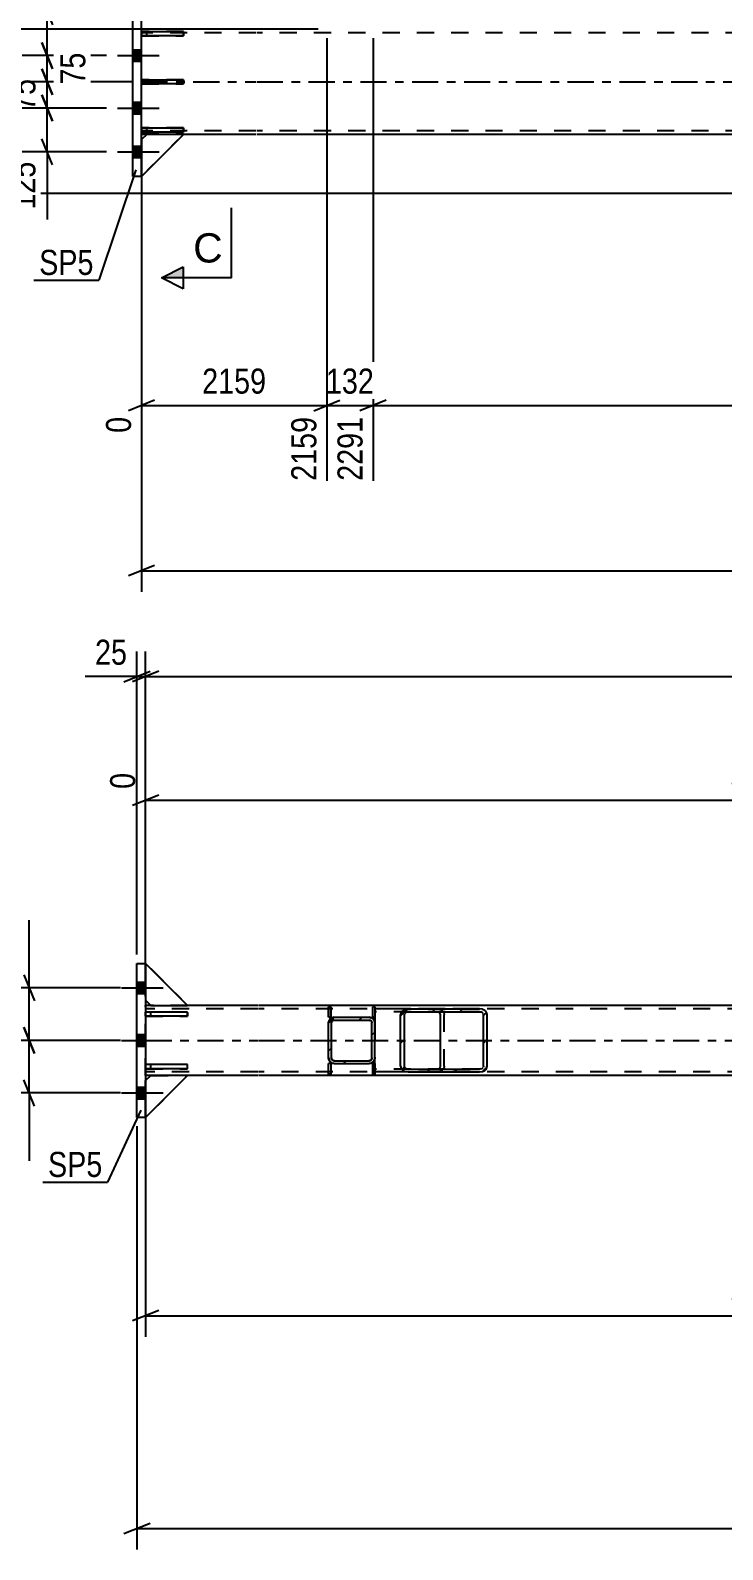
# Model space of a CAD drawing. Header units: millimetres. Extents: x 0 to 1189, y 0 to 841.
# Drawn here: x 90 to 169, y 384.8 to 558.3 of the extents above; entities that cross this region are included whole.
import ezdxf

# ---------------------------------------------------------------- set-up
doc = ezdxf.new("R2010")
doc.units = ezdxf.units.MM
doc.linetypes.add('DXK_LINE_DOT2', pattern=[3.9198, 1.9599, -1.9599])
doc.linetypes.add('DXK_LINE_DOT3', pattern=[5.9187, 2.979, -0.9799, 0.9799, -0.9799])
doc.styles.add('Arial', font='ARIAL.TTF', dxfattribs={"height": 0.2})
doc.styles.add('Arial Narrow', font='ARIALN.TTF', dxfattribs={"height": 0.2})

# ---------------------------------------------------------------- blocks, each defined once
blk = doc.blocks.new('Part-761554296-4693 - 4678')
at = {"color": 7, "linetype": 'DXK_LINE_DOT2'}
for p, q in [((107.45, 552.69), (102.65, 552.69)), ((102.65, 552.69), (102.65, 552.21)), ((102.65, 552.21), (107.45, 552.21)), ((103.25, 552.21), (103.25, 552.69)), ((107.45, 552.21), (107.45, 552.69))]:
    blk.add_line(p, q, dxfattribs=at)
blk = doc.blocks.new('Part-761554296-4692 - 4678')
at = {"color": 7, "linetype": 'DXK_LINE_DOT2'}
for p, q in [((107.45, 558.19), (102.65, 558.19)), ((102.65, 558.19), (102.65, 557.71)), ((102.65, 557.71), (107.45, 557.71)), ((103.25, 557.71), (103.25, 558.19)), ((107.45, 557.71), (107.45, 558.19))]:
    blk.add_line(p, q, dxfattribs=at)
blk = doc.blocks.new('Part-761554296-4782 - 4678')
at = {"color": 7, "linetype": 'DXK_LINE_DOT2'}
for p, q in [((103.25, 546.45), (102.65, 545.85)), ((102.65, 541.65), (107.45, 546.45)), ((102.65, 545.85), (102.65, 541.65)), ((107.45, 546.45), (103.25, 546.45))]:
    blk.add_line(p, q, dxfattribs=at)
blk = doc.blocks.new('Part-761554296-4783 - 4678')
at = {"color": 2, "linetype": 'Continuous'}
for p, q in [((103.25, 546.45), (102.65, 545.85)), ((102.65, 541.65), (107.45, 546.45)), ((102.65, 545.85), (102.65, 541.65)), ((107.45, 546.45), (103.25, 546.45))]:
    blk.add_line(p, q, dxfattribs=at)
blk = doc.blocks.new('Part-761554296-4732 - 4678')
at = {"color": 2, "linetype": 'Continuous'}
for p, q in [((101.65, 541.65), (101.65, 563.25)), ((102.65, 563.25), (101.65, 563.25)), ((102.65, 541.65), (102.65, 563.25)), ((102.65, 541.65), (101.65, 541.65))]:
    blk.add_line(p, q, dxfattribs=at)
blk = doc.blocks.new('Part-761554296-4809 - 4678')
at = {"color": 2, "linetype": 'Continuous'}
for p, q in [((102.65, 552.21), (102.65, 552.69)), ((102.65, 552.69), (107.45, 552.69)), ((107.45, 552.21), (102.65, 552.21)), ((107.45, 552.69), (107.45, 552.21))]:
    blk.add_line(p, q, dxfattribs=at)
at = {"color": 7, "linetype": 'DXK_LINE_DOT2'}
blk.add_line((103.25, 552.21), (103.25, 552.69), dxfattribs=at)
blk = doc.blocks.new('Part-761554296-4810 - 4678')
at = {"color": 2, "linetype": 'Continuous'}
for p, q in [((102.65, 557.71), (102.65, 558.19)), ((102.65, 558.19), (107.45, 558.19)), ((107.45, 557.71), (102.65, 557.71)), ((107.45, 558.19), (107.45, 557.71))]:
    blk.add_line(p, q, dxfattribs=at)
at = {"color": 7, "linetype": 'DXK_LINE_DOT2'}
blk.add_line((103.25, 557.71), (103.25, 558.19), dxfattribs=at)
blk = doc.blocks.new('Part-761554296-4774 - 4678')
at = {"color": 2, "linetype": 'Continuous'}
for p, q in [((102.65, 546.71), (102.65, 547.19)), ((102.65, 547.19), (107.45, 547.19)), ((107.45, 546.71), (102.65, 546.71)), ((107.45, 547.19), (107.45, 546.71))]:
    blk.add_line(p, q, dxfattribs=at)
at = {"color": 7, "linetype": 'DXK_LINE_DOT2'}
blk.add_line((103.25, 546.71), (103.25, 547.19), dxfattribs=at)
blk = doc.blocks.new('Part-761554296-4811 - 4678')
at = {"color": 7, "linetype": 'DXK_LINE_DOT2'}
for p, q in [((107.45, 547.19), (102.65, 547.19)), ((102.65, 547.19), (102.65, 546.71)), ((102.65, 546.71), (107.45, 546.71)), ((103.25, 546.71), (103.25, 547.19)), ((107.45, 546.71), (107.45, 547.19))]:
    blk.add_line(p, q, dxfattribs=at)
blk = doc.blocks.new('Bolt-761554296-5102 - 4678')
at = {"linetype": 'Continuous'}
for points in [[(101.65, 561.11), (101.65, 559.79), (102.65, 559.79), (102.65, 561.11)], [(101.65, 561.11), (101.65, 559.79), (102.65, 559.79), (102.65, 561.11)], [(101.65, 561.11), (101.65, 559.79), (102.65, 559.79), (102.65, 561.11)], [(101.65, 556.11), (101.65, 554.79), (102.65, 554.79), (102.65, 556.11)], [(101.65, 556.11), (101.65, 554.79), (102.65, 554.79), (102.65, 556.11)], [(101.65, 550.11), (101.65, 548.79), (102.65, 548.79), (102.65, 550.11)], [(101.65, 550.11), (101.65, 548.79), (102.65, 548.79), (102.65, 550.11)], [(101.65, 545.11), (101.65, 543.79), (102.65, 543.79), (102.65, 545.11)], [(101.65, 545.11), (101.65, 543.79), (102.65, 543.79), (102.65, 545.11)], [(101.65, 545.11), (101.65, 543.79), (102.65, 543.79), (102.65, 545.11)]]:
    blk.add_hatch(color=1, dxfattribs=at).paths.add_polyline_path(points)
at = {"color": 1, "linetype": 'Continuous'}
for p, q in [((101.65, 561.11), (102.65, 561.11)), ((101.65, 561.11), (102.65, 561.11)), ((101.65, 561.11), (102.65, 561.11)), ((99.89, 560.45), (104.65, 560.45)), ((99.89, 560.45), (104.65, 560.45)), ((99.89, 560.45), (104.65, 560.45)), ((101.65, 559.79), (102.65, 559.79)), ((101.65, 559.79), (102.65, 559.79)), ((101.65, 559.79), (102.65, 559.79)), ((99.89, 555.45), (104.65, 555.45)), ((99.89, 555.45), (104.65, 555.45)), ((101.65, 556.11), (102.65, 556.11)), ((101.65, 556.11), (102.65, 556.11)), ((101.65, 554.79), (102.65, 554.79)), ((101.65, 554.79), (102.65, 554.79)), ((99.89, 549.45), (104.65, 549.45)), ((99.89, 549.45), (104.65, 549.45)), ((101.65, 550.11), (102.65, 550.11)), ((101.65, 550.11), (102.65, 550.11)), ((101.65, 548.79), (102.65, 548.79)), ((101.65, 548.79), (102.65, 548.79)), ((101.65, 545.11), (102.65, 545.11)), ((101.65, 545.11), (102.65, 545.11)), ((101.65, 545.11), (102.65, 545.11)), ((99.89, 544.45), (104.65, 544.45)), ((99.89, 544.45), (104.65, 544.45)), ((99.89, 544.45), (104.65, 544.45)), ((101.65, 543.79), (102.65, 543.79)), ((101.65, 543.79), (102.65, 543.79)), ((101.65, 543.79), (102.65, 543.79))]:
    blk.add_line(p, q, dxfattribs=at)
blk = doc.blocks.new('Part-761554296-5138 - 4678')
at = {"color": 7, "linetype": 'DXK_LINE_DOT2'}
for p, q in [((102.65, 546.45), (102.65, 558.45)), ((115.72, 558.05), (102.65, 558.05)), ((1045.46, 558.05), (115.82, 558.05)), ((115.72, 546.85), (102.65, 546.85)), ((1045.46, 546.85), (115.82, 546.85)), ((107.45, 546.45), (103.25, 546.45))]:
    blk.add_line(p, q, dxfattribs=at)
at = {"color": 7, "linetype": 'DXK_LINE_DOT3'}
for p, q in [((102.65, 552.45), (115.72, 552.45)), ((115.82, 552.45), (1045.46, 552.45))]:
    blk.add_line(p, q, dxfattribs=at)
at = {"color": 2, "linetype": 'Continuous'}
for p, q in [((103.25, 546.45), (102.65, 546.45)), ((115.72, 546.45), (107.45, 546.45)), ((239.97, 546.45), (115.82, 546.45))]:
    blk.add_line(p, q, dxfattribs=at)
blk = doc.blocks.new('Part-761554296-3671 - 3595')
at = {"color": 2, "linetype": 'Continuous'}
for p, q in [((107.92, 446.19), (103.12, 446.19)), ((103.12, 445.71), (103.12, 446.19)), ((107.92, 446.15), (107.92, 446.19)), ((107.92, 446.15), (107.92, 445.71)), ((107.92, 445.71), (103.12, 445.71))]:
    blk.add_line(p, q, dxfattribs=at)
at = {"color": 7, "linetype": 'DXK_LINE_DOT2'}
for p, q in [((103.72, 445.71), (103.72, 446.19)), ((107.92, 446.15), (107.92, 446.15))]:
    blk.add_line(p, q, dxfattribs=at)
blk = doc.blocks.new('Part-761554296-3674 - 3595')
at = {"color": 2, "linetype": 'Continuous'}
for p, q in [((107.92, 440.19), (103.12, 440.19)), ((103.12, 439.71), (103.12, 440.19)), ((107.92, 439.71), (103.12, 439.71)), ((107.92, 439.75), (107.92, 440.19)), ((107.92, 439.71), (107.92, 439.75))]:
    blk.add_line(p, q, dxfattribs=at)
at = {"color": 7, "linetype": 'DXK_LINE_DOT2'}
for p, q in [((103.72, 439.71), (103.72, 440.19)), ((107.92, 439.75), (107.92, 439.75))]:
    blk.add_line(p, q, dxfattribs=at)
blk = doc.blocks.new('Part-761554296-3677 - 3595')
at = {"color": 7, "linetype": 'DXK_LINE_DOT2'}
for p, q in [((103.12, 438.35), (103.72, 438.95)), ((107.92, 438.95), (103.12, 434.15)), ((103.12, 434.15), (103.12, 438.35)), ((103.72, 438.95), (107.92, 438.95))]:
    blk.add_line(p, q, dxfattribs=at)
blk = doc.blocks.new('Bolt-761554296-3678 - 3595')
at = {"linetype": 'Continuous'}
for points in [[(103.12, 448.29), (103.12, 449.61), (102.12, 449.61), (102.12, 448.29)], [(103.12, 448.29), (103.12, 449.61), (102.12, 449.61), (102.12, 448.29)], [(103.12, 448.29), (103.12, 449.61), (102.12, 449.61), (102.12, 448.29)], [(103.12, 448.29), (103.12, 449.61), (102.12, 449.61), (102.12, 448.29)], [(103.12, 442.29), (103.12, 443.61), (102.12, 443.61), (102.12, 442.29)], [(103.12, 442.29), (103.12, 443.61), (102.12, 443.61), (102.12, 442.29)], [(103.12, 436.29), (103.12, 437.61), (102.12, 437.61), (102.12, 436.29)], [(103.12, 436.29), (103.12, 437.61), (102.12, 437.61), (102.12, 436.29)], [(103.12, 436.29), (103.12, 437.61), (102.12, 437.61), (102.12, 436.29)], [(103.12, 436.29), (103.12, 437.61), (102.12, 437.61), (102.12, 436.29)]]:
    blk.add_hatch(color=1, dxfattribs=at).paths.add_polyline_path(points)
at = {"color": 1, "linetype": 'Continuous'}
for p, q in [((102.12, 449.61), (103.12, 449.61)), ((102.12, 449.61), (103.12, 449.61)), ((102.12, 449.61), (103.12, 449.61)), ((102.12, 449.61), (103.12, 449.61)), ((100.36, 448.95), (105.12, 448.95)), ((100.36, 448.95), (105.12, 448.95)), ((100.36, 448.95), (105.12, 448.95)), ((100.36, 448.95), (105.12, 448.95)), ((102.12, 448.29), (103.12, 448.29)), ((102.12, 448.29), (103.12, 448.29)), ((102.12, 448.29), (103.12, 448.29)), ((102.12, 448.29), (103.12, 448.29)), ((100.36, 442.95), (105.12, 442.95)), ((100.36, 442.95), (105.12, 442.95)), ((102.12, 443.61), (103.12, 443.61)), ((102.12, 443.61), (103.12, 443.61)), ((102.12, 442.29), (103.12, 442.29)), ((102.12, 442.29), (103.12, 442.29)), ((102.12, 437.61), (103.12, 437.61)), ((102.12, 437.61), (103.12, 437.61)), ((102.12, 437.61), (103.12, 437.61)), ((102.12, 437.61), (103.12, 437.61)), ((100.36, 436.95), (105.12, 436.95)), ((100.36, 436.95), (105.12, 436.95)), ((100.36, 436.95), (105.12, 436.95)), ((100.36, 436.95), (105.12, 436.95)), ((102.12, 436.29), (103.12, 436.29)), ((102.12, 436.29), (103.12, 436.29)), ((102.12, 436.29), (103.12, 436.29)), ((102.12, 436.29), (103.12, 436.29))]:
    blk.add_line(p, q, dxfattribs=at)
blk = doc.blocks.new('Part-761554296-3750 - 3595')
at = {"color": 2, "linetype": 'Continuous'}
for p, q in [((129.06, 440.31), (129.06, 440.31)), ((129.06, 439.11), (129.06, 440.31)), ((129.3, 440.31), (129.06, 440.31)), ((129.06, 439.11), (129.06, 439.11)), ((129.06, 439.11), (129.3, 439.11)), ((129.3, 440.31), (129.3, 440.31)), ((129.3, 440.31), (129.3, 439.11)), ((129.3, 439.11), (129.3, 439.11))]:
    blk.add_line(p, q, dxfattribs=at)
at = {"color": 7, "linetype": 'DXK_LINE_DOT2'}
for p, q in [((129.06, 439.11), (129.06, 440.31)), ((129.3, 439.11), (129.3, 440.31))]:
    blk.add_line(p, q, dxfattribs=at)
blk = doc.blocks.new('Part-761554296-3751 - 3595')
at = {"color": 2, "linetype": 'Continuous'}
for p, q in [((129.06, 446.79), (129.06, 446.79)), ((129.3, 446.79), (129.06, 446.79)), ((129.06, 445.59), (129.06, 446.79)), ((129.3, 446.79), (129.3, 446.79)), ((129.3, 446.79), (129.3, 445.59)), ((129.06, 445.59), (129.06, 445.59)), ((129.3, 445.59), (129.06, 445.59)), ((129.3, 445.59), (129.3, 445.59))]:
    blk.add_line(p, q, dxfattribs=at)
at = {"color": 7, "linetype": 'DXK_LINE_DOT2'}
for p, q in [((129.06, 445.59), (129.06, 446.79)), ((129.3, 446.79), (129.3, 445.59))]:
    blk.add_line(p, q, dxfattribs=at)
blk = doc.blocks.new('Part-761554296-3629 - 3595')
at = {"color": 7, "linetype": 'DXK_LINE_DOT2'}
for p, q in [((107.92, 446.19), (103.12, 446.19)), ((103.12, 446.19), (103.12, 445.71)), ((103.72, 445.71), (103.72, 446.19)), ((107.92, 445.71), (107.92, 446.19)), ((103.12, 445.71), (107.92, 445.71))]:
    blk.add_line(p, q, dxfattribs=at)
blk = doc.blocks.new('Part-761554296-3632 - 3595')
at = {"color": 7, "linetype": 'DXK_LINE_DOT2'}
for p, q in [((107.92, 440.19), (103.12, 440.19)), ((103.12, 440.19), (103.12, 439.71)), ((103.12, 439.71), (107.92, 439.71)), ((103.72, 439.71), (103.72, 440.19)), ((107.92, 439.71), (107.92, 440.19))]:
    blk.add_line(p, q, dxfattribs=at)
blk = doc.blocks.new('Part-761554296-3646 - 3595')
at = {"color": 7, "linetype": 'DXK_LINE_DOT2'}
for p, q in [((103.12, 438.35), (103.72, 438.95)), ((107.92, 438.95), (103.12, 434.15)), ((103.12, 434.15), (103.12, 438.35)), ((103.72, 438.95), (107.92, 438.95))]:
    blk.add_line(p, q, dxfattribs=at)
blk = doc.blocks.new('Part-761554296-3649 - 3595')
at = {"color": 2, "linetype": 'Continuous'}
for p, q in [((103.12, 438.35), (103.72, 438.95)), ((107.92, 438.95), (103.12, 434.15)), ((103.12, 434.15), (103.12, 438.35)), ((107.92, 438.95), (103.72, 438.95))]:
    blk.add_line(p, q, dxfattribs=at)
blk = doc.blocks.new('Part-761554296-3688 - 3595')
at = {"color": 2, "linetype": 'Continuous'}
for p, q in [((103.72, 446.95), (103.12, 446.95)), ((115.92, 446.95), (107.92, 446.95)), ((1045.66, 446.95), (116.02, 446.95)), ((103.72, 438.95), (103.12, 438.95)), ((115.92, 438.95), (107.92, 438.95)), ((1040.86, 438.95), (116.02, 438.95))]:
    blk.add_line(p, q, dxfattribs=at)
at = {"color": 7, "linetype": 'DXK_LINE_DOT2'}
for p, q in [((103.12, 438.95), (103.12, 446.95)), ((115.92, 446.55), (103.12, 446.55)), ((107.92, 446.95), (103.72, 446.95)), ((1045.66, 446.55), (116.02, 446.55)), ((115.92, 439.35), (103.12, 439.35)), ((1045.66, 439.35), (116.02, 439.35)), ((107.92, 438.95), (103.72, 438.95))]:
    blk.add_line(p, q, dxfattribs=at)
at = {"color": 7, "linetype": 'DXK_LINE_DOT3'}
for p, q in [((103.12, 442.95), (115.92, 442.95)), ((116.02, 442.95), (1045.66, 442.95))]:
    blk.add_line(p, q, dxfattribs=at)
blk = doc.blocks.new('Part-761554296-3698 - 3595')
at = {"color": 2, "linetype": 'Continuous'}
for p, q in [((107.92, 446.95), (103.12, 451.75)), ((103.12, 451.75), (103.12, 447.55)), ((103.12, 447.55), (103.72, 446.95)), ((103.72, 446.95), (107.92, 446.95))]:
    blk.add_line(p, q, dxfattribs=at)
blk = doc.blocks.new('Part-761554296-3749 - 3595')
at = {"color": 2, "linetype": 'Continuous'}
for p, q in [((124.02, 445.59), (124.02, 446.79)), ((124.02, 446.79), (124.26, 446.79)), ((124.26, 446.79), (124.26, 445.59)), ((124.26, 445.59), (124.26, 446.79)), ((124.26, 445.59), (124.02, 445.59))]:
    blk.add_line(p, q, dxfattribs=at)
at = {"color": 7, "linetype": 'DXK_LINE_DOT2'}
for p, q in [((124.02, 445.59), (124.02, 446.79)), ((124.26, 446.79), (124.26, 446.79)), ((124.26, 445.59), (124.26, 445.59))]:
    blk.add_line(p, q, dxfattribs=at)
blk = doc.blocks.new('Part-761554296-3758 - 3595')
at = {"color": 7, "linetype": 'DXK_LINE_DOT2'}
for p, q in [((107.92, 446.95), (103.12, 451.75)), ((103.12, 451.75), (103.12, 447.55)), ((103.12, 447.55), (103.72, 446.95)), ((103.72, 446.95), (107.92, 446.95))]:
    blk.add_line(p, q, dxfattribs=at)
blk = doc.blocks.new('Part-761554296-3761 - 3595')
at = {"color": 7, "linetype": 'DXK_LINE_DOT2'}
for p, q in [((107.92, 446.95), (103.12, 451.75)), ((103.12, 451.75), (103.12, 447.55)), ((103.12, 447.55), (103.72, 446.95)), ((103.72, 446.95), (107.92, 446.95))]:
    blk.add_line(p, q, dxfattribs=at)
blk = doc.blocks.new('Part-761554296-3789 - 3595')
at = {"color": 2, "linetype": 'Continuous'}
for p, q in [((124.02, 439.11), (124.02, 440.31)), ((124.26, 440.31), (124.02, 440.31)), ((124.26, 439.11), (124.02, 439.11)), ((124.26, 440.31), (124.26, 439.11)), ((124.26, 440.31), (124.26, 439.11))]:
    blk.add_line(p, q, dxfattribs=at)
at = {"color": 7, "linetype": 'DXK_LINE_DOT2'}
for p, q in [((124.02, 439.11), (124.02, 440.31)), ((124.26, 440.31), (124.26, 440.31)), ((124.26, 439.11), (124.26, 439.11))]:
    blk.add_line(p, q, dxfattribs=at)
blk = doc.blocks.new('Part-761554296-3798 - 3595')
at = {"color": 2, "linetype": 'Continuous'}
for p, q in [((102.12, 451.75), (103.12, 451.75)), ((102.12, 434.15), (102.12, 451.75)), ((103.12, 451.75), (103.12, 434.15)), ((103.12, 434.15), (102.12, 434.15))]:
    blk.add_line(p, q, dxfattribs=at)
blk = doc.blocks.new('Part-761554296-3800 - 3595')
at = {"linetype": 'Continuous'}
h = blk.add_hatch(dxfattribs=at)
h.set_pattern_fill('', scale=0.7, style=0, pattern_type=0)
h.set_pattern_definition([(45, (141.5957, 439.3952), (-1.57154, 1.57154), [])])
h.paths.add_polyline_path([(141.26, 439.35), (141.6, 439.4), (141.88, 439.53), (142.07, 439.74), (142.14, 439.99), (142.14, 445.91), (142.07, 446.15), (141.88, 446.36), (141.6, 446.5), (141.26, 446.55), (133.13, 446.55), (132.8, 446.5), (132.51, 446.36), (132.32, 446.15), (132.25, 445.91), (132.25, 439.99), (132.32, 439.74), (132.51, 439.53), (132.8, 439.4), (133.13, 439.35)])
h.paths.add_polyline_path([(132.96, 439.69), (132.82, 439.76), (132.73, 439.86), (132.69, 439.99), (132.69, 445.91), (132.73, 446.03), (132.82, 446.13), (132.96, 446.2), (133.13, 446.23), (141.26, 446.23), (141.43, 446.2), (141.57, 446.13), (141.67, 446.03), (141.7, 445.91), (141.7, 439.99), (141.67, 439.86), (141.57, 439.76), (141.43, 439.69), (141.26, 439.67), (133.13, 439.67)])
at = {"color": 2, "linetype": 'Continuous'}
for p, q in [((133.13, 446.55), (129.3, 446.55)), ((132.32, 446.15), (132.25, 445.91)), ((132.69, 445.91), (132.73, 446.03)), ((133.13, 446.55), (132.8, 446.5)), ((132.96, 446.2), (133.13, 446.23)), ((133.13, 446.55), (141.26, 446.55)), ((133.13, 446.23), (141.26, 446.23)), ((136.53, 446.2), (136.36, 446.23)), ((136.8, 445.91), (136.77, 446.03)), ((141.6, 446.5), (141.26, 446.55)), ((141.26, 446.23), (141.43, 446.2)), ((141.67, 446.03), (141.7, 445.91)), ((142.14, 445.91), (142.07, 446.15)), ((129.3, 445.59), (129.3, 444.95)), ((132.25, 439.99), (132.25, 445.91)), ((132.69, 439.99), (132.69, 445.91)), ((136.8, 439.99), (136.8, 445.91)), ((141.7, 439.99), (141.7, 445.91)), ((142.14, 439.99), (142.14, 445.91)), ((129.3, 440.31), (129.3, 440.95)), ((133.13, 439.35), (129.3, 439.35)), ((132.25, 439.99), (132.32, 439.74)), ((132.73, 439.86), (132.69, 439.99)), ((132.8, 439.4), (133.13, 439.35)), ((133.13, 439.67), (132.96, 439.69)), ((133.13, 439.67), (141.26, 439.67)), ((133.13, 439.35), (141.26, 439.35)), ((136.36, 439.67), (136.53, 439.69)), ((136.77, 439.86), (136.8, 439.99)), ((141.43, 439.69), (141.26, 439.67)), ((141.26, 439.35), (141.6, 439.4)), ((141.7, 439.99), (141.67, 439.86)), ((142.07, 439.74), (142.14, 439.99))]:
    blk.add_line(p, q, dxfattribs=at)
at = {"color": 7, "linetype": 'DXK_LINE_DOT2'}
for p, q in [((129.3, 446.55), (129.3, 445.59)), ((141.26, 446.23), (129.3, 446.23)), ((141.26, 446.55), (133.13, 446.55)), ((136.36, 446.55), (136.7, 446.5)), ((137.18, 446.15), (137.24, 445.91)), ((129.3, 444.95), (129.3, 440.95)), ((137.24, 439.99), (137.24, 445.91)), ((129.3, 439.99), (129.3, 440.31)), ((129.3, 439.35), (129.3, 439.99)), ((141.26, 439.67), (129.3, 439.67)), ((136.36, 439.35), (133.13, 439.35)), ((136.7, 439.4), (136.36, 439.35)), ((136.36, 439.35), (141.26, 439.35)), ((137.24, 439.99), (137.18, 439.74))]:
    blk.add_line(p, q, dxfattribs=at)
at = {"color": 2, "linetype": 'Continuous'}
for centre, radius, start, end in [((133, 445.72), 0.802, 104.5547, 147.5895), ((133.07, 445.81), 0.401, 104.5547, 147.5895), ((136.43, 445.81), 0.401, 32.4105, 75.4453), ((141.33, 445.81), 0.401, 32.4105, 75.4453), ((141.39, 445.72), 0.802, 32.4105, 75.4453), ((133, 440.17), 0.802, 212.4105, 255.4453), ((133.07, 440.08), 0.401, 212.4105, 255.4453), ((136.43, 440.08), 0.401, 284.5547, 327.5895), ((141.33, 440.08), 0.401, 284.5547, 327.5895), ((141.39, 440.17), 0.802, 284.5547, 327.5895)]:
    blk.add_arc(centre, radius, start, end, dxfattribs=at)
at = {"color": 7, "linetype": 'DXK_LINE_DOT2'}
for centre, start, end in [((136.5, 445.72), 32.4105, 75.4453), ((136.5, 440.17), 284.5547, 327.5895)]:
    blk.add_arc(centre, 0.802, start, end, dxfattribs=at)
blk = doc.blocks.new('Part-761554296-3814 - 3595')
at = {"linetype": 'Continuous'}
h = blk.add_hatch(dxfattribs=at)
h.set_pattern_fill('', scale=0.7, style=0, pattern_type=0)
h.set_pattern_definition([(45, (128.9039, 440.3552), (-1.57154, 1.57154), [])])
h.paths.add_polyline_path([(128.66, 440.31), (128.9, 440.36), (129.11, 440.49), (129.25, 440.7), (129.3, 440.95), (129.3, 444.95), (129.25, 445.19), (129.11, 445.4), (128.9, 445.54), (128.66, 445.59), (124.66, 445.59), (124.41, 445.54), (124.21, 445.4), (124.07, 445.19), (124.02, 444.95), (124.02, 440.95), (124.07, 440.7), (124.21, 440.49), (124.41, 440.36), (124.66, 440.31)])
h.paths.add_polyline_path([(124.54, 440.65), (124.43, 440.72), (124.36, 440.82), (124.34, 440.95), (124.34, 444.95), (124.36, 445.07), (124.43, 445.17), (124.54, 445.24), (124.66, 445.27), (128.66, 445.27), (128.78, 445.24), (128.89, 445.17), (128.95, 445.07), (128.98, 444.95), (128.98, 440.95), (128.95, 440.82), (128.89, 440.72), (128.78, 440.65), (128.66, 440.63), (124.66, 440.63)])
at = {"color": 7, "linetype": 'DXK_LINE_DOT2'}
for p, q in [((124.02, 444.95), (124.07, 445.19)), ((124.02, 440.95), (124.02, 444.95)), ((124.36, 445.07), (124.34, 444.95)), ((124.34, 440.95), (124.34, 444.95)), ((124.41, 445.54), (124.66, 445.59)), ((124.66, 445.27), (124.54, 445.24)), ((124.66, 445.59), (128.66, 445.59)), ((124.66, 445.27), (128.66, 445.27)), ((128.66, 445.59), (128.9, 445.54)), ((128.78, 445.24), (128.66, 445.27)), ((128.98, 444.95), (128.95, 445.07)), ((128.98, 440.95), (128.98, 444.95)), ((129.25, 445.19), (129.3, 444.95)), ((129.3, 440.95), (129.3, 444.95)), ((124.07, 440.7), (124.02, 440.95)), ((124.34, 440.95), (124.36, 440.82)), ((128.95, 440.82), (128.98, 440.95)), ((129.3, 440.95), (129.25, 440.7)), ((124.66, 440.31), (124.41, 440.36)), ((124.54, 440.65), (124.66, 440.63)), ((124.66, 440.63), (128.66, 440.63)), ((124.66, 440.31), (128.66, 440.31)), ((128.66, 440.63), (128.78, 440.65)), ((128.9, 440.36), (128.66, 440.31))]:
    blk.add_line(p, q, dxfattribs=at)
at = {"color": 2, "linetype": 'Continuous'}
for p, q in [((124.07, 445.19), (124.02, 444.95)), ((124.02, 440.95), (124.02, 444.95)), ((124.34, 444.95), (124.36, 445.07)), ((124.34, 440.95), (124.34, 444.95)), ((124.66, 445.59), (124.41, 445.54)), ((124.54, 445.24), (124.66, 445.27)), ((124.66, 445.59), (128.66, 445.59)), ((124.66, 445.27), (128.66, 445.27)), ((128.9, 445.54), (128.66, 445.59)), ((128.66, 445.27), (128.78, 445.24)), ((128.95, 445.07), (128.98, 444.95)), ((128.98, 440.95), (128.98, 444.95)), ((129.3, 444.95), (129.25, 445.19)), ((129.3, 440.95), (129.3, 444.95)), ((124.02, 440.95), (124.07, 440.7)), ((124.36, 440.82), (124.34, 440.95)), ((128.98, 440.95), (128.95, 440.82)), ((129.25, 440.7), (129.3, 440.95)), ((124.41, 440.36), (124.66, 440.31)), ((124.66, 440.63), (124.54, 440.65)), ((124.66, 440.63), (128.66, 440.63)), ((124.66, 440.31), (128.66, 440.31)), ((128.78, 440.65), (128.66, 440.63)), ((128.66, 440.31), (128.9, 440.36))]:
    blk.add_line(p, q, dxfattribs=at)
at = {"color": 7, "linetype": 'DXK_LINE_DOT2'}
for centre, radius, start, end in [((124.66, 444.95), 0.64, 112.5, 157.5), ((124.66, 444.95), 0.32, 112.5, 157.5), ((128.66, 444.95), 0.32, 22.5, 67.5), ((128.66, 444.95), 0.64, 22.5, 67.5), ((124.66, 440.95), 0.32, 202.5, 247.5), ((128.66, 440.95), 0.32, 292.5, 337.5), ((124.66, 440.95), 0.64, 202.5, 247.5), ((128.66, 440.95), 0.64, 292.5, 337.5)]:
    blk.add_arc(centre, radius, start, end, dxfattribs=at)
at = {"color": 2, "linetype": 'Continuous'}
for centre, radius, start, end in [((124.66, 444.95), 0.64, 112.5, 157.5), ((124.66, 444.95), 0.32, 112.5, 157.5), ((128.66, 444.95), 0.32, 22.5, 67.5), ((128.66, 444.95), 0.64, 22.5, 67.5), ((124.66, 440.95), 0.32, 202.5, 247.5), ((128.66, 440.95), 0.32, 292.5, 337.5), ((124.66, 440.95), 0.64, 202.5, 247.5), ((128.66, 440.95), 0.64, 292.5, 337.5)]:
    blk.add_arc(centre, radius, start, end, dxfattribs=at)
blk = doc.blocks.new('StraightDimension-761554296-28704 - 4678')
at = {"color": 7, "linetype": 'Continuous'}
for p, q in [((102.92, 679.05), (102.92, 573.87)), ((102.65, 553.45), (102.65, 579.12)), ((101.15, 575.67), (104.15, 576.87)), ((104.42, 576.87), (101.42, 575.67)), ((102.65, 576.27), (102.92, 576.27))]:
    blk.add_line(p, q, dxfattribs=at)
at = {"color": 0}
blk.add_wipeout([(102.12, 577.02), (102.12, 581.22), (99.1, 581.22), (99.1, 577.02)], dxfattribs=at)
at = {"color": 7, "linetype": 'Continuous'}
blk.add_line((102.65, 576.27), (98.57, 576.27), dxfattribs=at)
blk.add_line((102.65, 576.27), (98.57, 576.27), dxfattribs=at)
at = {"color": 3, "style": 'Arial Narrow'}
blk.add_text('7', height=2.86, dxfattribs=at).set_placement((99.7, 577.62))
blk = doc.blocks.new('StraightDimension-761554296-5991 - 4678')
at = {"color": 7, "linetype": 'Continuous'}
for p, q in [((67.91, 672.55), (66.71, 675.55)), ((122.82, 674.05), (64.46, 674.05)), ((67.31, 558.45), (67.31, 674.05)), ((66.71, 559.95), (67.91, 556.95)), ((122.82, 558.45), (64.46, 558.45))]:
    blk.add_line(p, q, dxfattribs=at)
at = {"color": 0}
blk.add_wipeout([(66.56, 620.51), (62.36, 620.51), (62.36, 612), (66.56, 612)], dxfattribs=at)
at = {"color": 3, "style": 'Arial Narrow'}
blk.add_text('2890', height=2.863, rotation=90.0002, dxfattribs=at).set_placement((65.96, 612.6))
blk = doc.blocks.new('StraightDimension-761554296-5416 - 4678')
at = {"color": 7, "linetype": 'Continuous'}
for p, q in [((61.35, 678.55), (60.15, 681.55)), ((100.92, 680.05), (57.9, 680.05)), ((60.75, 552.45), (60.75, 680.05)), ((60.15, 553.95), (61.35, 550.95)), ((100.65, 552.45), (57.9, 552.45))]:
    blk.add_line(p, q, dxfattribs=at)
at = {"color": 0}
blk.add_wipeout([(60, 620.51), (55.8, 620.51), (55.8, 612), (60, 612)], dxfattribs=at)
at = {"color": 3, "style": 'Arial Narrow'}
blk.add_text('3190', height=2.863, rotation=90.0002, dxfattribs=at).set_placement((59.4, 612.6))
blk = doc.blocks.new('StraightDimension-761554296-5618 - 4678')
at = {"color": 7, "linetype": 'Continuous'}
blk.add_line((239.89, 539.71), (49.68, 539.71), dxfattribs=at)
blk = doc.blocks.new('StraightDimension-761554296-11593 - 4678')
at = {"color": 7, "linetype": 'Continuous'}
for p, q in [((91.28, 553.95), (92.48, 550.95)), ((101.65, 552.45), (89.03, 552.45)), ((91.88, 549.45), (91.88, 552.45)), ((92.48, 547.95), (91.28, 550.95)), ((98.65, 549.45), (89.03, 549.45))]:
    blk.add_line(p, q, dxfattribs=at)
at = {"color": 0}
blk.add_wipeout([(91.13, 553.38), (86.93, 553.38), (86.93, 548.53), (91.13, 548.53)], dxfattribs=at)
at = {"color": 3, "style": 'Arial Narrow'}
blk.add_text('75', height=2.863, rotation=90.0002, dxfattribs=at).set_placement((90.53, 549.13))
blk = doc.blocks.new('StraightDimension-761554296-5999 - 4678')
at = {"color": 7, "linetype": 'Continuous'}
for p, q in [((102.65, 540.65), (102.65, 494.2)), ((104.15, 497.2), (101.15, 496)), ((102.65, 496.6), (1046.46, 496.6))]:
    blk.add_line(p, q, dxfattribs=at)
blk = doc.blocks.new('StraightDimension-761554296-11591 - 4678')
at = {"color": 7, "linetype": 'Continuous'}
for p, q in [((91.28, 561.95), (92.48, 558.95)), ((98.65, 560.45), (89.03, 560.45)), ((91.88, 555.45), (91.88, 560.45)), ((98.65, 555.45), (89.03, 555.45)), ((92.48, 553.95), (91.28, 556.95))]:
    blk.add_line(p, q, dxfattribs=at)
at = {"color": 0}
blk.add_wipeout([(91.13, 567.66), (86.93, 567.66), (86.93, 560.98), (91.13, 560.98)], dxfattribs=at)
at = {"color": 7, "linetype": 'Continuous'}
blk.add_line((91.88, 560.45), (91.88, 568.19), dxfattribs=at)
blk.add_line((91.88, 560.45), (91.88, 568.19), dxfattribs=at)
at = {"color": 3, "style": 'Arial Narrow'}
blk.add_text('125', height=2.863, rotation=90.0002, dxfattribs=at).set_placement((90.53, 561.58))
blk = doc.blocks.new('StraightDimension-761554296-11592 - 4678')
at = {"color": 7, "linetype": 'Continuous'}
for p, q in [((98.65, 555.45), (89.48, 555.45)), ((91.28, 556.95), (92.48, 553.95)), ((91.88, 552.45), (91.88, 555.45)), ((92.48, 550.95), (91.28, 553.95)), ((101.65, 552.45), (89.48, 552.45))]:
    blk.add_line(p, q, dxfattribs=at)
at = {"color": 0}
blk.add_wipeout([(96.83, 556.38), (92.63, 556.38), (92.63, 551.53), (96.83, 551.53)], dxfattribs=at)
at = {"color": 3, "style": 'Arial Narrow'}
blk.add_text('75', height=2.863, rotation=90.0002, dxfattribs=at).set_placement((96.23, 552.13))
blk = doc.blocks.new('StraightDimension-761554296-11594 - 4678')
at = {"color": 7, "linetype": 'Continuous'}
for p, q in [((91.28, 550.95), (92.48, 547.95)), ((98.65, 549.45), (89.03, 549.45)), ((91.88, 544.45), (91.88, 549.45)), ((92.48, 542.95), (91.28, 545.95)), ((98.65, 544.45), (89.03, 544.45))]:
    blk.add_line(p, q, dxfattribs=at)
at = {"color": 0}
blk.add_wipeout([(91.13, 543.93), (86.93, 543.93), (86.93, 537.25), (91.13, 537.25)], dxfattribs=at)
at = {"color": 7, "linetype": 'Continuous'}
blk.add_line((91.88, 544.45), (91.88, 536.72), dxfattribs=at)
blk.add_line((91.88, 544.45), (91.88, 536.72), dxfattribs=at)
at = {"color": 3, "style": 'Arial Narrow'}
blk.add_text('125', height=2.863, rotation=90.0002, dxfattribs=at).set_placement((90.53, 537.85))
blk = doc.blocks.new('StraightDimension-761554296-23293 - 4678')
at = {"color": 7, "linetype": 'Continuous'}
for p, q in [((129.1, 557.45), (129.1, 506.87)), ((235.88, 557.45), (235.88, 506.87)), ((130.6, 516.08), (127.6, 514.88)), ((129.1, 515.48), (235.88, 515.48)), ((234.38, 514.88), (237.38, 516.08))]:
    blk.add_line(p, q, dxfattribs=at)
at = {"color": 0}
blk.add_wipeout([(186.74, 516.23), (186.74, 520.43), (178.23, 520.43), (178.23, 516.23)], dxfattribs=at)
at = {"color": 0, "linetype": 'Continuous'}
blk.add_wipeout([(235.28, 514.78), (231.08, 514.78), (231.08, 506.27), (235.28, 506.27)], dxfattribs=at)
at = {"color": 3, "style": 'Arial Narrow'}
blk.add_text('2669', height=2.863, dxfattribs=at).set_placement((178.83, 516.83))
at = {"color": 3, "linetype": 'Continuous', "style": 'Arial Narrow'}
blk.add_text('4960', height=2.863, rotation=90.0002, dxfattribs=at).set_placement((234.68, 506.87))
blk = doc.blocks.new('StraightDimension-761554296-23294 - 4678')
at = {"color": 7, "linetype": 'Continuous'}
for p, q in [((123.82, 557.45), (123.82, 506.87)), ((129.1, 557.45), (129.1, 506.87)), ((122.32, 514.88), (125.32, 516.08)), ((123.82, 515.48), (129.1, 515.48)), ((130.6, 516.08), (127.6, 514.88))]:
    blk.add_line(p, q, dxfattribs=at)
at = {"color": 0}
blk.add_wipeout([(129.8, 516.23), (129.8, 520.43), (123.12, 520.43), (123.12, 516.23)], dxfattribs=at)
at = {"color": 0, "linetype": 'Continuous'}
blk.add_wipeout([(128.5, 514.78), (124.3, 514.78), (124.3, 506.27), (128.5, 506.27)], dxfattribs=at)
at = {"color": 3, "style": 'Arial Narrow'}
blk.add_text('132', height=2.863, dxfattribs=at).set_placement((123.72, 516.83))
at = {"color": 3, "linetype": 'Continuous', "style": 'Arial Narrow'}
blk.add_text('2291', height=2.863, rotation=90.0002, dxfattribs=at).set_placement((127.9, 506.87))
blk = doc.blocks.new('StraightDimension-761554296-23295 - 4678')
at = {"color": 7, "linetype": 'Continuous'}
for p, q in [((123.82, 557.45), (123.82, 506.87)), ((102.65, 545.45), (102.65, 512.35)), ((104.15, 516.08), (101.15, 514.88)), ((102.65, 515.48), (123.82, 515.48)), ((122.32, 514.88), (125.32, 516.08))]:
    blk.add_line(p, q, dxfattribs=at)
at = {"color": 0}
blk.add_wipeout([(117.49, 516.23), (117.49, 520.43), (108.98, 520.43), (108.98, 516.23)], dxfattribs=at)
at = {"color": 0, "linetype": 'Continuous'}
for points in [[(102.05, 514.78), (97.85, 514.78), (97.85, 511.75), (102.05, 511.75)], [(123.22, 514.78), (119.02, 514.78), (119.02, 506.27), (123.22, 506.27)]]:
    blk.add_wipeout(points, dxfattribs=at)
at = {"color": 3, "style": 'Arial Narrow'}
blk.add_text('2159', height=2.863, dxfattribs=at).set_placement((109.58, 516.83))
at = {"color": 3, "linetype": 'Continuous', "style": 'Arial Narrow'}
for s, height, p in [('0', 2.86, (101.45, 512.35)), ('2159', 2.863, (122.62, 506.87))]:
    blk.add_text(s, height=height, rotation=90.0002, dxfattribs=at).set_placement(p)
blk = doc.blocks.new('StraightDimension-761554296-3870 - 3595')
at = {"color": 7, "linetype": 'Continuous'}
for p, q in [((102.12, 433.15), (102.12, 384.78)), ((103.62, 387.78), (100.62, 386.58)), ((102.12, 387.18), (1046.66, 387.18))]:
    blk.add_line(p, q, dxfattribs=at)
blk = doc.blocks.new('StraightDimension-761554296-4010 - 3595')
at = {"color": 7, "linetype": 'Continuous'}
for p, q in [((244.03, 459), (244.03, 478.99)), ((103.12, 447.95), (103.12, 473.5)), ((104.62, 470.98), (101.62, 469.78)), ((103.12, 470.38), (244.03, 470.38)), ((242.53, 469.78), (245.53, 470.98))]:
    blk.add_line(p, q, dxfattribs=at)
at = {"color": 0, "linetype": 'Continuous'}
for points in [[(243.43, 479.59), (239.23, 479.59), (239.23, 471.08), (243.43, 471.08)], [(102.52, 474.1), (98.32, 474.1), (98.32, 471.08), (102.52, 471.08)]]:
    blk.add_wipeout(points, dxfattribs=at)
at = {"color": 0}
blk.add_wipeout([(177.83, 471.13), (177.83, 475.33), (169.32, 475.33), (169.32, 471.13)], dxfattribs=at)
at = {"color": 3, "linetype": 'Continuous', "style": 'Arial Narrow'}
for s, height, p in [('5159', 2.863, (242.83, 471.68)), ('0', 2.86, (101.92, 471.68))]:
    blk.add_text(s, height=height, rotation=90.0002, dxfattribs=at).set_placement(p)
at = {"color": 3, "style": 'Arial Narrow'}
blk.add_text('5159', height=2.863, dxfattribs=at).set_placement((169.92, 471.73))
blk = doc.blocks.new('StraightDimension-761554296-4026 - 3595')
at = {"color": 7, "linetype": 'Continuous'}
for p, q in [((89.22, 444.45), (90.42, 441.45)), ((100.26, 442.95), (86.97, 442.95)), ((89.82, 436.95), (89.82, 442.95)), ((90.42, 435.45), (89.22, 438.45)), ((100.26, 436.95), (86.97, 436.95))]:
    blk.add_line(p, q, dxfattribs=at)
at = {"color": 0}
blk.add_wipeout([(89.07, 436.42), (84.87, 436.42), (84.87, 429.74), (89.07, 429.74)], dxfattribs=at)
at = {"color": 7, "linetype": 'Continuous'}
blk.add_line((89.82, 436.95), (89.82, 429.21), dxfattribs=at)
blk.add_line((89.82, 436.95), (89.82, 429.21), dxfattribs=at)
at = {"color": 3, "style": 'Arial Narrow'}
blk.add_text('150', height=2.863, rotation=90.0002, dxfattribs=at).set_placement((88.47, 430.34))
blk = doc.blocks.new('StraightDimension-761554296-4036 - 3595')
at = {"color": 7, "linetype": 'Continuous'}
for p, q in [((89.22, 450.45), (90.42, 447.45)), ((100.26, 448.95), (86.97, 448.95)), ((89.82, 442.95), (89.82, 448.95)), ((90.42, 441.45), (89.22, 444.45)), ((100.26, 442.95), (86.97, 442.95))]:
    blk.add_line(p, q, dxfattribs=at)
at = {"color": 0}
blk.add_wipeout([(89.07, 456.16), (84.87, 456.16), (84.87, 449.47), (89.07, 449.47)], dxfattribs=at)
at = {"color": 7, "linetype": 'Continuous'}
blk.add_line((89.82, 448.95), (89.82, 456.68), dxfattribs=at)
blk.add_line((89.82, 448.95), (89.82, 456.68), dxfattribs=at)
at = {"color": 3, "style": 'Arial Narrow'}
blk.add_text('150', height=2.863, rotation=90.0002, dxfattribs=at).set_placement((88.47, 450.07))
blk = doc.blocks.new('StraightDimension-761554296-10659 - 3595')
at = {"color": 7, "linetype": 'Continuous'}
for p, q in [((103.12, 452.75), (103.12, 487.36)), ((104.62, 485.11), (101.62, 483.91)), ((103.12, 484.51), (1045.66, 484.51))]:
    blk.add_line(p, q, dxfattribs=at)
blk = doc.blocks.new('StraightDimension-761554296-10660 - 3595')
at = {"color": 7, "linetype": 'Continuous'}
for p, q in [((102.12, 452.75), (102.12, 487.36)), ((103.12, 452.75), (103.12, 487.36)), ((100.62, 483.91), (103.62, 485.11)), ((104.62, 485.11), (101.62, 483.91)), ((102.12, 484.51), (103.12, 484.51))]:
    blk.add_line(p, q, dxfattribs=at)
at = {"color": 0}
blk.add_wipeout([(101.59, 485.26), (101.59, 489.46), (96.74, 489.46), (96.74, 485.26)], dxfattribs=at)
at = {"color": 7, "linetype": 'Continuous'}
blk.add_line((102.12, 484.51), (96.21, 484.51), dxfattribs=at)
blk.add_line((102.12, 484.51), (96.21, 484.51), dxfattribs=at)
at = {"color": 3, "style": 'Arial Narrow'}
blk.add_text('25', height=2.863, dxfattribs=at).set_placement((97.34, 485.86))
blk = doc.blocks.new('StraightDimension-761554296-18074 - 3595')
at = {"color": 7, "linetype": 'Continuous'}
for p, q in [((103.12, 437.95), (103.12, 409.1)), ((244.03, 437.95), (244.03, 409.1)), ((104.62, 412.1), (101.62, 410.9)), ((103.12, 411.5), (244.03, 411.5)), ((242.53, 410.9), (245.53, 412.1))]:
    blk.add_line(p, q, dxfattribs=at)
at = {"color": 0}
blk.add_wipeout([(177.83, 412.25), (177.83, 416.45), (169.32, 416.45), (169.32, 412.25)], dxfattribs=at)
at = {"color": 3, "style": 'Arial Narrow'}
blk.add_text('5159', height=2.863, dxfattribs=at).set_placement((169.92, 412.85))
blk = doc.blocks.new('Mark-761554296-4728 - 4678')
at = {"color": 0}
blk.add_wipeout([(97.17, 530.39), (97.17, 533.39), (90.96, 533.39), (90.96, 530.39)], dxfattribs=at)
blk.add_wipeout([(97.17, 530.39), (97.17, 533.39), (90.96, 533.39), (90.96, 530.39)], dxfattribs=at)
at = {"color": 30, "linetype": 'Continuous'}
for p in [(102.01, 542.41), (90.36, 529.79)]:
    blk.add_line(p, (97.77, 529.79), dxfattribs=at)
at = {"color": 3, "style": 'Arial Narrow'}
blk.add_text('SP5', height=2.863, dxfattribs=at).set_placement((90.96, 530.39))
blk = doc.blocks.new('SectionMark-761554296-6636 - 4678')
at = {"linetype": 'Continuous'}
for points in [[(107.42, 581.97), (107.42, 580.72), (104.92, 581.97)], [(107.42, 531.31), (107.42, 530.06), (104.92, 530.06)]]:
    blk.add_hatch(color=6, dxfattribs=at).paths.add_polyline_path(points)
at = {"color": 6, "linetype": 'Continuous'}
for p, q in [((104.92, 581.97), (107.42, 583.22)), ((107.42, 580.72), (107.42, 583.22)), ((112.92, 581.97), (104.92, 581.97)), ((104.92, 581.97), (107.42, 580.72)), ((112.92, 581.97), (112.92, 573.97)), ((112.92, 530.06), (112.92, 538.06)), ((104.92, 530.06), (107.42, 531.31)), ((107.42, 531.31), (107.42, 528.81)), ((112.92, 530.06), (104.92, 530.06)), ((107.42, 528.81), (104.92, 530.06))]:
    blk.add_line(p, q, dxfattribs=at)
at = {"color": 0, "linetype": 'Continuous'}
for points in [[(111.92, 576.72), (111.92, 580.22), (108.55, 580.22), (108.55, 576.72)], [(111.92, 531.81), (111.92, 535.31), (108.55, 535.31), (108.55, 531.81)]]:
    blk.add_wipeout(points, dxfattribs=at)
at = {"color": 3, "linetype": 'Continuous', "style": 'Arial'}
for p in [(108.55, 576.72), (108.55, 531.81)]:
    blk.add_text('C', height=3.34, dxfattribs=at).set_placement(p)
blk = doc.blocks.new('Mark-761554296-3794 - 3595')
at = {"color": 0}
blk.add_wipeout([(98.18, 427.35), (98.18, 430.35), (91.97, 430.35), (91.97, 427.35)], dxfattribs=at)
blk.add_wipeout([(98.18, 427.35), (98.18, 430.35), (91.97, 430.35), (91.97, 427.35)], dxfattribs=at)
at = {"color": 30, "linetype": 'Continuous'}
for p in [(102.59, 434.97), (91.37, 426.75)]:
    blk.add_line(p, (98.78, 426.75), dxfattribs=at)
at = {"color": 3, "style": 'Arial Narrow'}
blk.add_text('SP5', height=2.863, dxfattribs=at).set_placement((91.97, 427.35))

msp = doc.modelspace()

# ---------------------------------------------------------------- block references
for name in ['Part-761554296-4732 - 4678', 'Bolt-761554296-5102 - 4678', 'Part-761554296-5138 - 4678', 'Part-761554296-4692 - 4678', 'Part-761554296-4810 - 4678', 'Part-761554296-4693 - 4678', 'Part-761554296-4809 - 4678', 'Part-761554296-4774 - 4678', 'Part-761554296-4811 - 4678', 'Part-761554296-4782 - 4678', 'Part-761554296-4783 - 4678', 'Part-761554296-3798 - 3595', 'Part-761554296-3698 - 3595', 'Part-761554296-3758 - 3595', 'Part-761554296-3761 - 3595', 'Bolt-761554296-3678 - 3595', 'Part-761554296-3688 - 3595', 'Part-761554296-3671 - 3595', 'Part-761554296-3629 - 3595', 'Part-761554296-3749 - 3595', 'Part-761554296-3751 - 3595', 'Part-761554296-3800 - 3595', 'Part-761554296-3814 - 3595', 'Part-761554296-3674 - 3595', 'Part-761554296-3632 - 3595', 'Part-761554296-3789 - 3595', 'Part-761554296-3750 - 3595', 'Part-761554296-3677 - 3595', 'Part-761554296-3646 - 3595', 'Part-761554296-3649 - 3595', 'StraightDimension-761554296-3870 - 3595']:
    msp.add_blockref(name, (0, 0))

# ---------------------------------------------------------------- next in the draw order: block references
for name in ['StraightDimension-761554296-28704 - 4678', 'StraightDimension-761554296-4010 - 3595', 'StraightDimension-761554296-4026 - 3595']:
    msp.add_blockref(name, (0, 0))

# ---------------------------------------------------------------- next in the draw order: block references
for name in ['StraightDimension-761554296-5991 - 4678', 'StraightDimension-761554296-10659 - 3595', 'StraightDimension-761554296-4036 - 3595']:
    msp.add_blockref(name, (0, 0))

# ---------------------------------------------------------------- next in the draw order: block references
for name in ['StraightDimension-761554296-5416 - 4678', 'StraightDimension-761554296-10660 - 3595', 'StraightDimension-761554296-18074 - 3595']:
    msp.add_blockref(name, (0, 0))

# ---------------------------------------------------------------- next in the draw order: block references
for name in ['StraightDimension-761554296-5618 - 4678', 'Mark-761554296-3794 - 3595']:
    msp.add_blockref(name, (0, 0))

# ---------------------------------------------------------------- next in the draw order: block references
for name in ['StraightDimension-761554296-11593 - 4678', 'StraightDimension-761554296-5999 - 4678']:
    msp.add_blockref(name, (0, 0))

# ---------------------------------------------------------------- next in the draw order: block references
for name in ['StraightDimension-761554296-11591 - 4678', 'StraightDimension-761554296-23293 - 4678']:
    msp.add_blockref(name, (0, 0))

# ---------------------------------------------------------------- next in the draw order: block references
for name in ['StraightDimension-761554296-23294 - 4678', 'StraightDimension-761554296-11592 - 4678']:
    msp.add_blockref(name, (0, 0))

# ---------------------------------------------------------------- next in the draw order: block references
msp.add_blockref('StraightDimension-761554296-11594 - 4678', (0, 0))

# ---------------------------------------------------------------- next in the draw order: block references
msp.add_blockref('StraightDimension-761554296-23295 - 4678', (0, 0))

# ---------------------------------------------------------------- next in the draw order: block references
for name in ['SectionMark-761554296-6636 - 4678', 'Mark-761554296-4728 - 4678']:
    msp.add_blockref(name, (0, 0))

doc.saveas('drawing.dxf')
